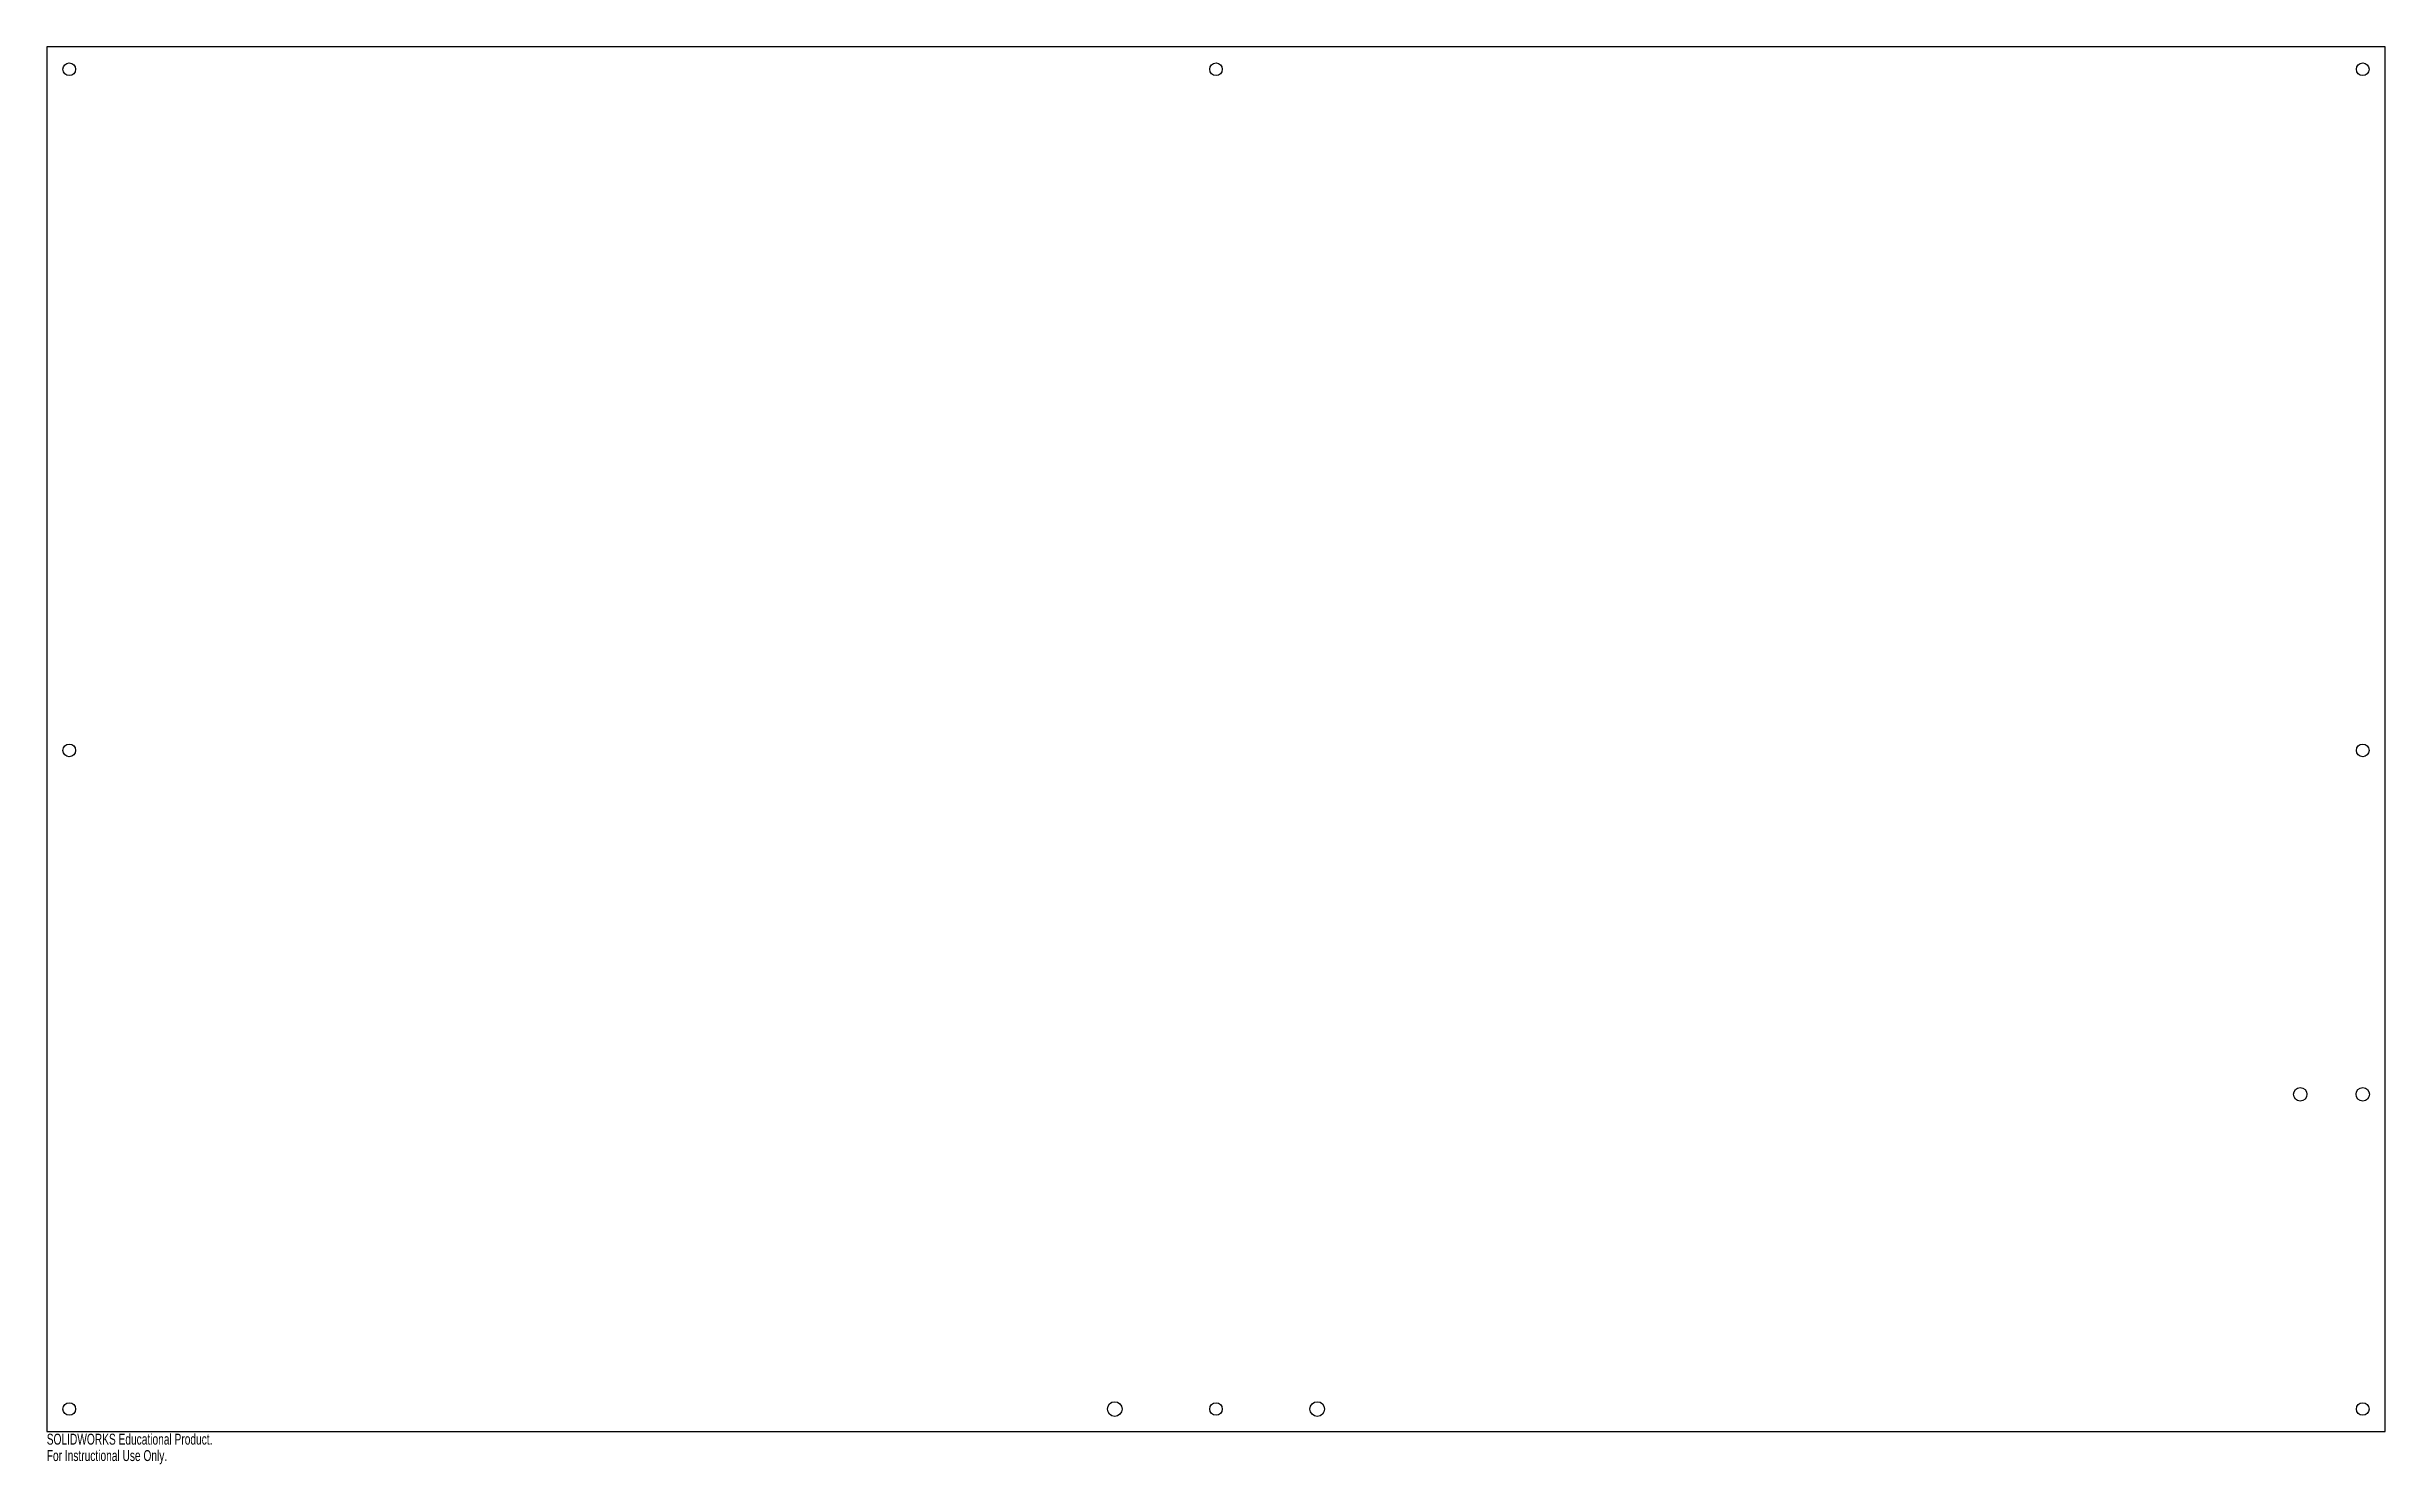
# Model space of a CAD drawing. Header units: millimetres. Extents: x 0 to 1040, y -15 to 616.
import ezdxf

# ---------------------------------------------------------------- set-up
doc = ezdxf.new("R2010")
doc.units = ezdxf.units.MM
doc.styles.add('SLDTEXTSTYLE0', font='TXT', dxfattribs={"width": 0.7})

msp = doc.modelspace()

# ---------------------------------------------------------------- linework, layer by layer
at = {"color": 7, "linetype": 'Continuous', "lineweight": 25}
for p, q in [((1040, 616), (0, 616)), ((0, 616), (0, 0)), ((1040, 0), (1040, 616)), ((0, 0), (1040, 0))]:
    msp.add_line(p, q, dxfattribs=at)
for centre, radius in [((10, 606), 2.8), ((10, 606), 2.8), ((520, 606), 2.8), ((520, 606), 2.8), ((1030, 606), 2.8), ((1030, 606), 2.8), ((10, 303), 2.8), ((10, 303), 2.8), ((1030, 303), 2.8), ((1030, 303), 2.8), ((1002.2, 150), 3), ((1002.2, 150), 3), ((1030, 150), 3), ((1030, 150), 3), ((10, 10), 2.8), ((10, 10), 2.8), ((475, 10), 3.25), ((475, 10), 3.25), ((520, 10), 2.8), ((520, 10), 2.8), ((565, 10), 3.25), ((565, 10), 3.25), ((1030, 10), 2.8), ((1030, 10), 2.8)]:
    msp.add_circle(centre, radius, dxfattribs=at)

# ---------------------------------------------------------------- texts
at = {"color": 7, "linetype": 'Continuous', "char_height": 4.834, "attachment_point": 1, "style": 'SLDTEXTSTYLE0'}
for s, insert in [('SOLIDWORKS Educational Product.', (0, -1)), ('For Instructional Use Only.', (0, -8.3))]:
    msp.add_mtext(s, dxfattribs=dict(at, insert=insert))

doc.saveas('drawing.dxf')
